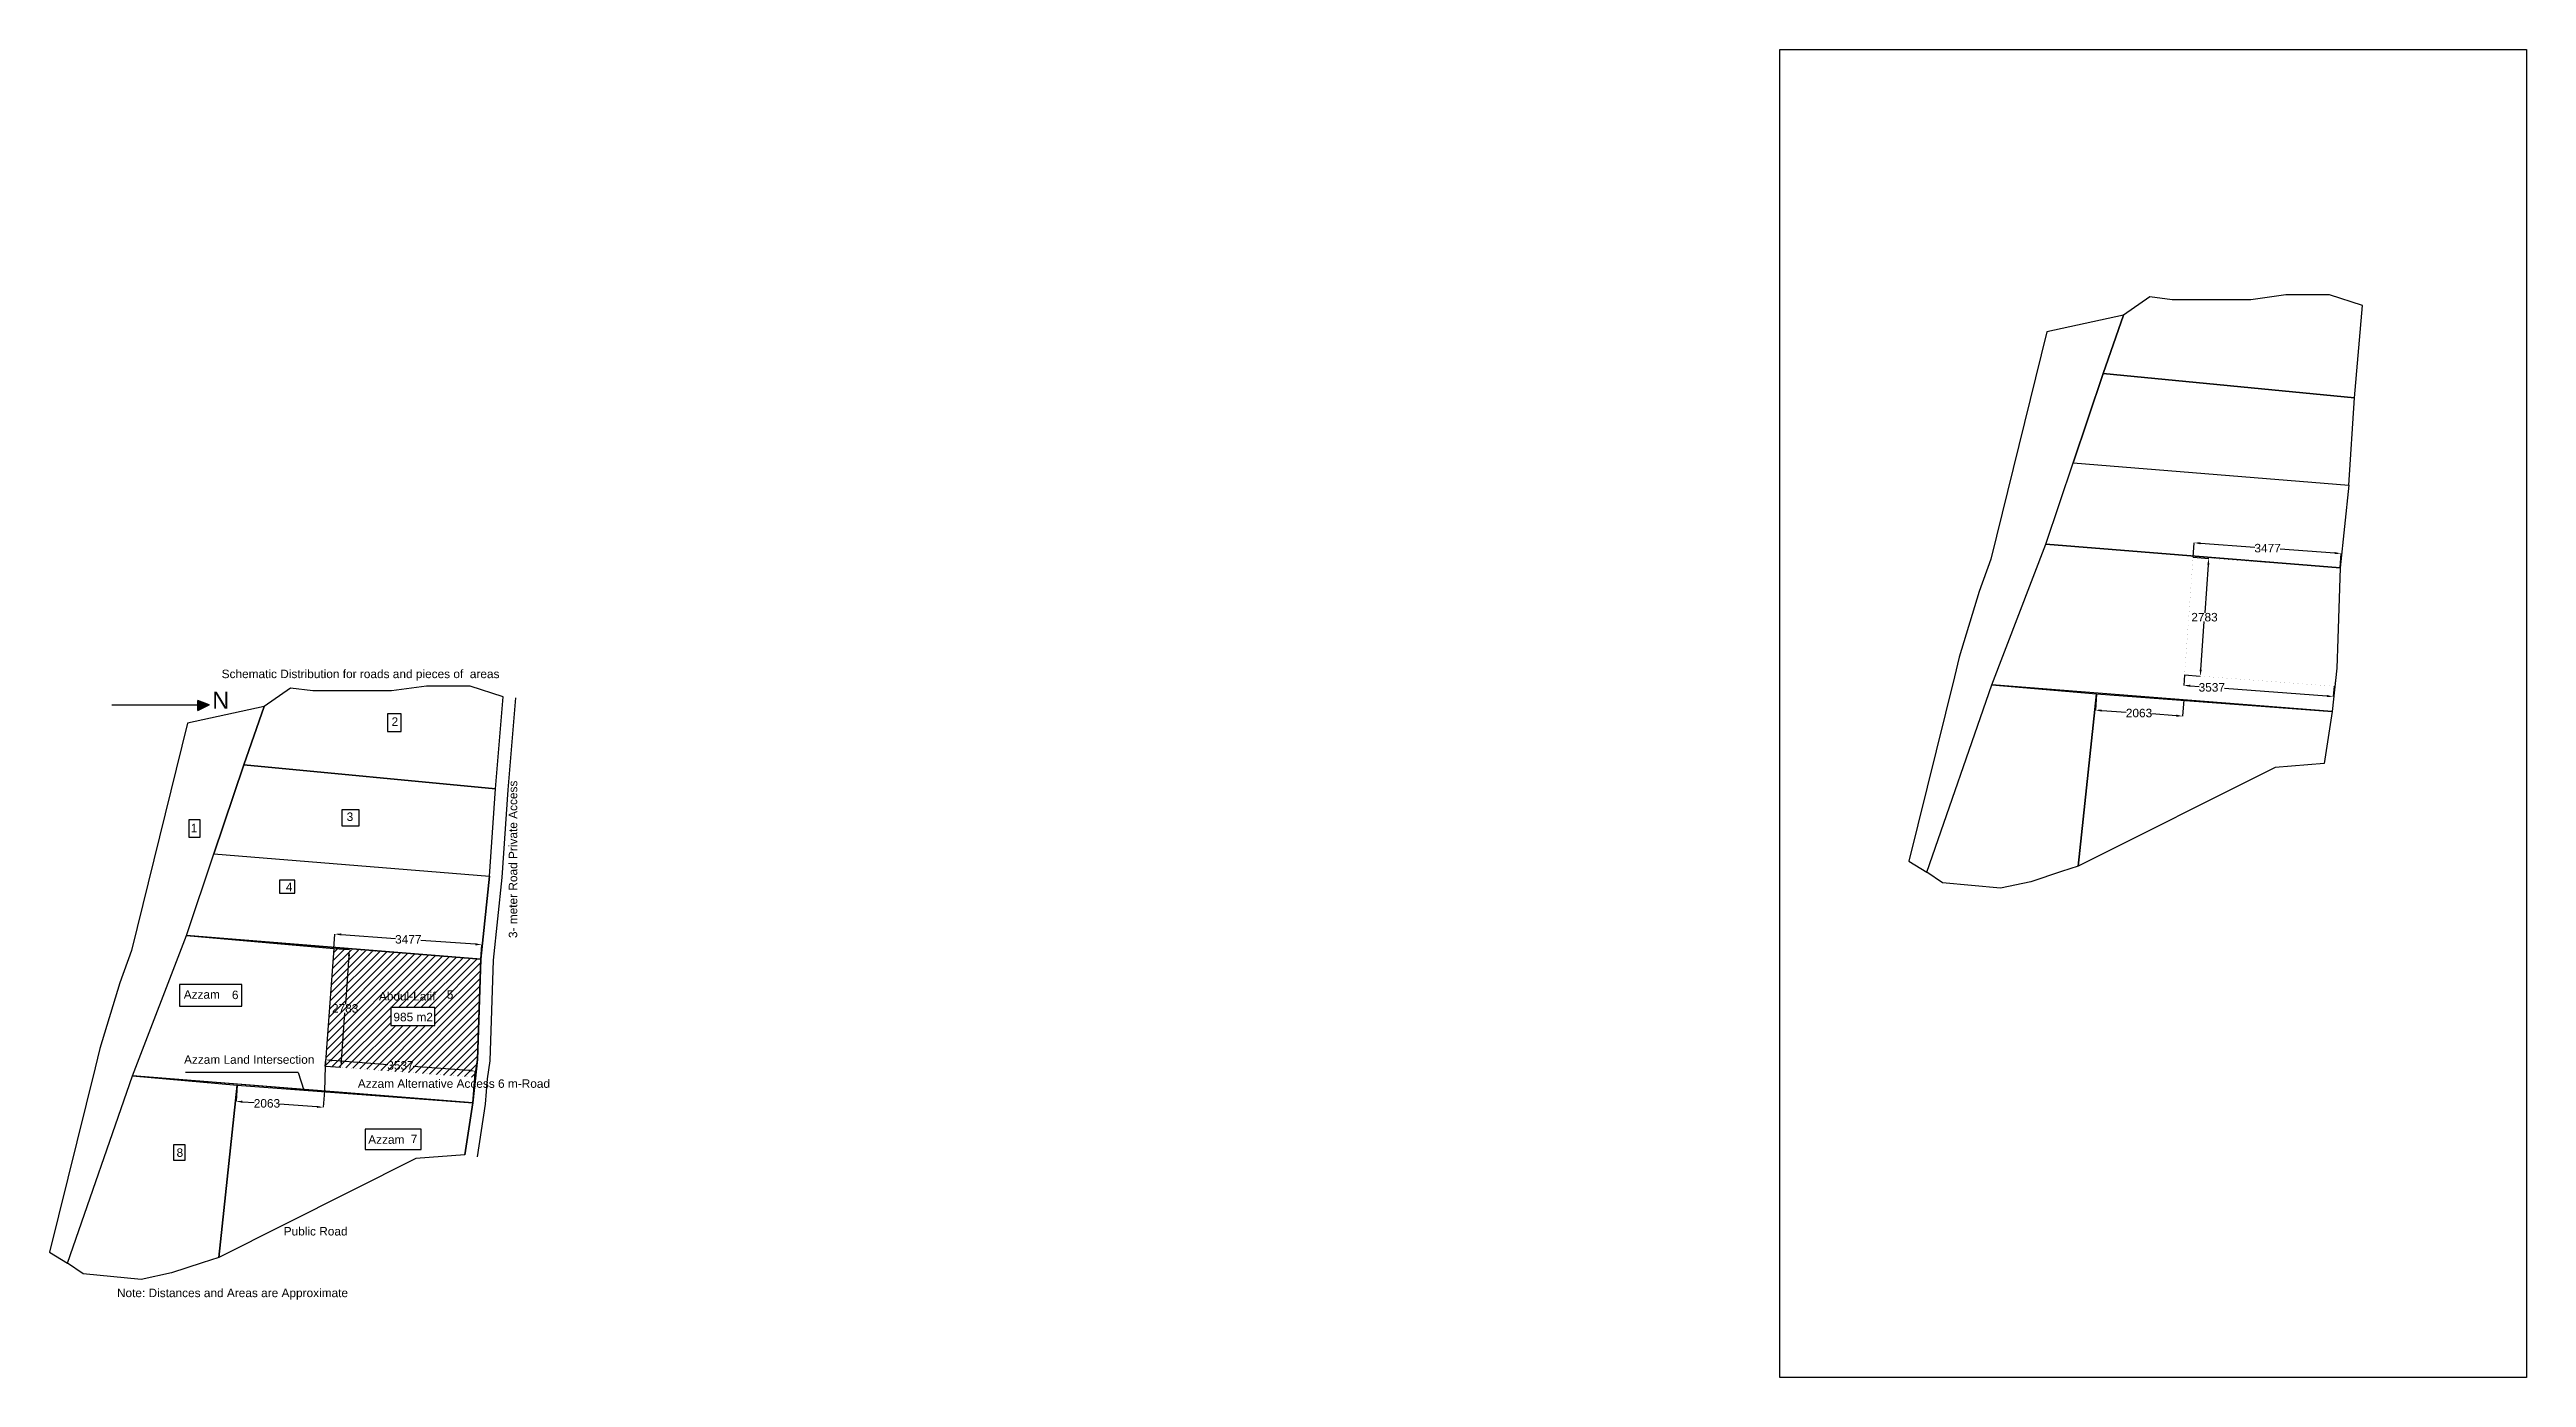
# Model space of a CAD drawing. Header units: inches. Extents: x 4588 to 63011, y 11878 to 43186.
import ezdxf

# ---------------------------------------------------------------- set-up
doc = ezdxf.new("R2010")
doc.units = ezdxf.units.IN
doc.header["$MEASUREMENT"] = 0
doc.styles.get("Standard").update_dxf_attribs({"font": 'arial.ttf', "height": 200})
doc.dimstyles.get("Standard").update_dxf_attribs({"dimtxt": 200, "dimasz": 150, "dimexe": 0.18, "dimexo": 0.0625, "dimgap": 0.09, "dimtad": 0, "dimtih": 1, "dimtoh": 1, "dimdec": 0, "dimzin": 0, "dimdsep": 46, "dimtxsty": 'Standard', "dimcen": 5, "dimadec": 0, "dimazin": 0, "dimtfac": 1, "dimtdec": 0, "dimtofl": 0, "dimtmove": 0, "dimatfit": 3, "dimfxl": 1, "dimtolj": 1, "dimtzin": 0, "dimarcsym": 0})
picture_1 = doc.add_image_def('image1.jpg', size_in_pixel=(900, 1600))

# ---------------------------------------------------------------- blocks, each defined once
blk = doc.blocks.new('*D5')
at = {"color": 0, "lineweight": -2}
for p, q in [((9013, 18771), (8987, 18389)), ((9137, 18379), (9415, 18359)), ((10896, 18257), (10016, 18318)), ((11072, 18629), (11045, 18247))]:
    blk.add_line(p, q, dxfattribs=at)
at = {"color": 0}
for points in [[(9139, 18403), (9135, 18354), (8987, 18389)], [(10898, 18282), (10894, 18233), (11045, 18247)]]:
    blk.add_solid(points, dxfattribs=at)
at = {"layer": 'Defpoints', "color": 0}
for p in [(9013, 18771), (11045, 18247), (11072, 18629)]:
    blk.add_point(p, dxfattribs=at)
at = {"color": 0, "insert": (9716, 18339), "char_height": 200, "attachment_point": 5}
blk.add_mtext('\\A1;2063', dxfattribs=at)
blk = doc.blocks.new('*D7')
at = {"color": 0, "lineweight": -2}
for p, q in [((11292, 21992), (11662, 21966)), ((11651, 21816), (11569, 20680)), ((11472, 19340), (11554, 20476)), ((11092, 19217), (11462, 19190))]:
    blk.add_line(p, q, dxfattribs=at)
at = {"color": 0}
for points in [[(11626, 21818), (11675, 21814), (11661, 21966)], [(11447, 19341), (11497, 19338), (11461, 19190)]]:
    blk.add_solid(points, dxfattribs=at)
at = {"layer": 'Defpoints', "color": 0}
for p in [(11292, 21992), (11092, 19217), (11461, 19190)]:
    blk.add_point(p, dxfattribs=at)
at = {"color": 0, "insert": (11561, 20578), "char_height": 200, "attachment_point": 5}
blk.add_mtext('\\A1;2783', dxfattribs=at)
blk = doc.blocks.new('*D8')
at = {"color": 0, "lineweight": -2}
for p, q in [((11292, 21992), (11316, 22333)), ((11466, 22322), (12751, 22228)), ((14634, 22091), (13349, 22184)), ((14759, 21739), (14784, 22080))]:
    blk.add_line(p, q, dxfattribs=at)
at = {"color": 0}
for points in [[(11468, 22347), (11464, 22297), (11316, 22333)], [(14636, 22115), (14632, 22066), (14784, 22080)]]:
    blk.add_solid(points, dxfattribs=at)
at = {"layer": 'Defpoints', "color": 0}
for p in [(11292, 21992), (14759, 21739), (14784, 22080)]:
    blk.add_point(p, dxfattribs=at)
at = {"color": 0, "insert": (13050, 22206), "char_height": 200, "attachment_point": 5}
blk.add_mtext('\\A1;3477', dxfattribs=at)
blk = doc.blocks.new('*D11')
at = {"color": 0, "lineweight": -2}
for p, q in [((52869, 27995), (52842, 27613)), ((52992, 27602), (53571, 27563)), ((54751, 27481), (54172, 27521)), ((54927, 27853), (54901, 27471))]:
    blk.add_line(p, q, dxfattribs=at)
at = {"color": 0}
for points in [[(52994, 27627), (52990, 27577), (52842, 27613)], [(54753, 27506), (54749, 27456), (54901, 27471)]]:
    blk.add_solid(points, dxfattribs=at)
at = {"layer": 'Defpoints', "color": 0}
for p in [(52869, 27995), (54901, 27471), (54927, 27853)]:
    blk.add_point(p, dxfattribs=at)
at = {"color": 0, "insert": (53872, 27542), "char_height": 200, "attachment_point": 5}
blk.add_mtext('\\A1;2063', dxfattribs=at)
blk = doc.blocks.new('*D12')
at = {"color": 0, "lineweight": -2}
for p, q in [((54947, 28441), (54929, 28196)), ((55078, 28185), (55291, 28169)), ((58306, 27943), (55888, 28124)), ((58474, 28176), (58455, 27931))]:
    blk.add_line(p, q, dxfattribs=at)
at = {"color": 0}
for points in [[(55080, 28210), (55076, 28160), (54929, 28196)], [(58308, 27967), (58304, 27918), (58455, 27931)]]:
    blk.add_solid(points, dxfattribs=at)
at = {"layer": 'Defpoints', "color": 0}
for p in [(54947, 28441), (58474, 28176), (58455, 27931)]:
    blk.add_point(p, dxfattribs=at)
at = {"color": 0, "insert": (55589, 28147), "char_height": 200, "attachment_point": 5}
blk.add_mtext('\\A1;3537', dxfattribs=at)
blk = doc.blocks.new('*D13')
at = {"color": 0, "lineweight": -2}
for p, q in [((55147, 31216), (55517, 31190)), ((55506, 31040), (55424, 29904)), ((55328, 28564), (55409, 29700)), ((54947, 28441), (55317, 28414))]:
    blk.add_line(p, q, dxfattribs=at)
at = {"color": 0}
for points in [[(55481, 31042), (55531, 31038), (55517, 31190)], [(55303, 28565), (55352, 28562), (55317, 28414)]]:
    blk.add_solid(points, dxfattribs=at)
at = {"layer": 'Defpoints', "color": 0}
for p in [(55147, 31216), (54947, 28441), (55317, 28414)]:
    blk.add_point(p, dxfattribs=at)
at = {"color": 0, "insert": (55417, 29802), "char_height": 200, "attachment_point": 5}
blk.add_mtext('\\A1;2783', dxfattribs=at)
blk = doc.blocks.new('*D14')
at = {"color": 0, "lineweight": -2}
for p, q in [((55147, 31216), (55172, 31557)), ((55321, 31546), (56607, 31452)), ((58489, 31314), (57204, 31408)), ((58614, 30963), (58639, 31304))]:
    blk.add_line(p, q, dxfattribs=at)
at = {"color": 0}
for points in [[(55323, 31571), (55320, 31521), (55172, 31557)], [(58491, 31339), (58488, 31290), (58639, 31304)]]:
    blk.add_solid(points, dxfattribs=at)
at = {"layer": 'Defpoints', "color": 0}
for p in [(55147, 31216), (58639, 31304), (58614, 30963)]:
    blk.add_point(p, dxfattribs=at)
at = {"color": 0, "insert": (56905, 31430), "char_height": 200, "attachment_point": 5}
blk.add_mtext('\\A1;3477', dxfattribs=at)
blk = doc.blocks.new('*D16')
at = {"color": 0, "lineweight": -2}
for p, q in [((11092, 19217), (11103, 19367)), ((11252, 19355), (12568, 19256)), ((14480, 19113), (13165, 19211)), ((14618, 18952), (14630, 19102))]:
    blk.add_line(p, q, dxfattribs=at)
at = {"color": 0}
for points in [[(11254, 19380), (11251, 19330), (11103, 19366)], [(14482, 19138), (14478, 19088), (14630, 19101)]]:
    blk.add_solid(points, dxfattribs=at)
at = {"layer": 'Defpoints', "color": 0}
for p in [(11092, 19217), (14618, 18952), (14630, 19101)]:
    blk.add_point(p, dxfattribs=at)
at = {"color": 0, "insert": (12866, 19234), "char_height": 200, "attachment_point": 5}
blk.add_mtext('\\A1;3537', dxfattribs=at)

msp = doc.modelspace()

# ---------------------------------------------------------------- hatches: boundary and pattern name
msp.add_hatch(color=256).paths.add_polyline_path([(8083.3, 27603.3), (8083.3, 27840.4), (8349.7, 27733.3)])
h = msp.add_hatch()
h.set_pattern_fill('ANSI31', color=256, scale=1000, style=0)
h.paths.add_polyline_path([(12637.4, 20177.2), (13675.8, 20177.2), (13675.8, 20597.1), (12637.4, 20597.1)], flags=16)
h.paths.add_polyline_path([(11091.6, 19216.7), (11291.5, 21992.4), (14758.8, 21739.3), (14703.4, 20067), (14685.2, 19373.8), (14618.4, 18951.9)])

# ---------------------------------------------------------------- linework, layer by layer
for p, q in [((6057.6, 27733.3), (8349.7, 27733.3)), ((8349.7, 27733.3), (8083.3, 27840.4)), ((8083.3, 27840.4), (8083.3, 27603.3)), ((8083.3, 27603.3), (8349.7, 27733.3)), ((52868.8, 27995), (58428.8, 27577.5)), ((10449.3, 19064.3), (7794.4, 19064.3)), ((9013.5, 18771.1), (14573.4, 18353.6))]:
    msp.add_line(p, q)
for points in [[(58958.7, 34976.6), (59141.9, 37149.6), (58363.4, 37401.2), (57333.1, 37401.2), (56508.9, 37286.8), (54654.4, 37286.8), (54127.8, 37355.5), (53509.6, 36920.9), (53028.8, 35548.5)], [(53509.6, 36920.9), (51700.9, 36532), (50375.3, 31171.1), (50104.9, 30408.3), (49630.2, 28861.4), (49517.2, 28398.4), (48443.5, 24053.6), (48866.6, 23794.2), (50399.1, 28210.1), (51670.9, 31525.4), (52319.1, 33444.1), (53028.8, 35548.5)], [(58821.3, 32918), (58958.7, 34976.6), (53028.8, 35548.5), (52319.1, 33444.1)], [(51670.9, 31525.4), (52319.1, 33444.1), (58821.3, 32918), (58614.2, 30963.3)], [(50399.1, 28210.1), (51670.9, 31525.4), (58614.2, 30963.3), (58558.7, 29290.9), (58540.6, 28597.7), (58428.8, 27577.5)], [(15103.4, 25752.7), (15286.5, 27925.7), (14508.1, 28177.3), (13477.8, 28177.3), (12653.6, 28062.9), (10799.1, 28062.9), (10272.5, 28131.6), (9654.3, 27697), (9173.5, 26324.6)], [(52438.2, 23933.4), (52045.6, 23806.9), (51323.7, 23566.5), (50601.8, 23414.6), (49233.9, 23541.2), (48866.6, 23794.2), (50399.1, 28210.1), (52868.8, 27995)], [(9654.3, 27697), (7845.6, 27308.1), (6520, 21947.2), (6249.5, 21184.4), (5774.8, 19637.5), (5661.8, 19174.5), (4588.1, 14829.7), (5011.3, 14570.3), (6543.8, 18986.2), (7815.6, 22301.5), (8463.8, 24220.2), (9173.5, 26324.6)], [(8083.3, 27603.3), (8083.3, 27840.4), (8349.7, 27733.3), (8083.3, 27603.3)], [(12561.2, 27106), (12880.2, 27106), (12880.2, 27521.6), (12561.2, 27521.6)], [(52438.2, 23933.4), (52868.8, 27995), (58428.8, 27577.5), (58238.8, 26350.1), (57086.3, 26261.6)], [(14966, 23694.1), (15103.4, 25752.7), (9173.5, 26324.6), (8463.8, 24220.2)], [(11482.1, 24883.2), (11887.9, 24883.2), (11887.9, 25257.5), (11482.1, 25257.5)], [(7876.6, 24618.1), (8142, 24618.1), (8142, 25023.6), (7876.6, 25023.6)], [(7815.6, 22301.5), (8463.8, 24220.2), (14966, 23694.1), (14758.8, 21739.3)], [(10014.9, 23292.7), (10373.9, 23292.7), (10373.9, 23604.6), (10014.9, 23604.6)], [(6543.8, 18986.2), (7815.6, 22301.5), (14758.8, 21739.3), (14703.4, 20067), (14685.2, 19373.8), (14573.4, 18353.6)], [(6543.8, 18986.2), (7815.6, 22301.5), (11291.5, 21992.4), (11091.6, 19216.7), (11071.8, 18629.4)], [(7655.7, 20634.2), (9126.7, 20634.2), (9126.7, 21140.5), (7655.7, 21140.5)], [(12637.4, 20177.2), (13675.8, 20177.2), (13675.8, 20597.1), (12637.4, 20597.1)], [(8582.9, 14709.5), (8190.2, 14583), (7468.3, 14342.6), (6746.4, 14190.7), (5378.6, 14317.2), (5011.3, 14570.3), (6543.8, 18986.2), (9013.5, 18771.1)], [(8582.9, 14709.5), (9013.5, 18771.1), (14573.4, 18353.6), (14383.4, 17126.2), (13230.9, 17037.6)], [(12031.7, 17250.3), (13354.4, 17250.3), (13354.4, 17732), (12031.7, 17732)], [(7515.4, 17003.8), (7786.5, 17003.8), (7786.5, 17360.8), (7515.4, 17360.8)]]:
    msp.add_lwpolyline(points, close=True)
at = {"color": 1, "const_width": 1}
for points in [[(54946.9, 28440.6), (55146.8, 31216.3), (58614.2, 30963.3), (58558.7, 29290.9), (58540.6, 28597.7), (58473.7, 28175.8)], [(11091.6, 19216.7), (11291.5, 21992.4), (14758.8, 21739.3), (14703.4, 20067), (14685.2, 19373.8), (14618.4, 18951.9)]]:
    msp.add_lwpolyline(points, close=True, dxfattribs=at)
for points in [[(14383.4, 17126.2), (14573.4, 18353.6), (14618.4, 18951.8), (14685.2, 19373.8), (14758.8, 21739.3), (14966, 23694.1), (15103.4, 25752.7), (15286.5, 27925.7)], [(14679.9, 17080.3), (14871.7, 18319.3), (14916.6, 18917), (14984.5, 19345.6), (15058.4, 21718.8), (15264.9, 23668.3), (15402.5, 25730.1), (15585.5, 27900.5)], [(10449.3, 19064.3), (10585.8, 18653)]]:
    msp.add_lwpolyline(points)

# ---------------------------------------------------------------- texts
for s, height, p in [('N', 400, (8425.7, 27645.1)), ('Schematic Distribution for roads and pieces of  areas', 200, (8647.7, 28366.2)), ('2', 200, (12656.6, 27241.3)), ('3', 200, (11595.9, 24998.3)), ('1', 200, (7918.9, 24733.4)), ('4', 200, (10162, 23341.3)), ('Azzam', 200, (7753.5, 20807.2)), ('6', 200, (8889.2, 20798.2)), ('Abdul-Latif', 200, (12357.5, 20766.4)), ('985 m2', 200, (12699.2, 20276)), ('5', 200, (13958, 20807.2)), ('Azzam Land Intersection', 200, (7760.7, 19273.3)), ('Azzam Alternative Access 6 m-Road', 200, (11859.6, 18706.8)), ('Azzam', 200, (12104.5, 17386.3)), ('7', 200, (13109.8, 17402)), ('8', 200, (7584.6, 17078.8)), ('Public Road ', 200, (10111.4, 15225.1)), ('Note: Distances and Areas are Approximate', 200, (6178.3, 13771.2))]:
    msp.add_text(s, height=height).set_placement(p)
msp.add_text('3- meter Road Private Access', height=200, rotation=90).set_placement((15619.5, 22238.1))

# ---------------------------------------------------------------- dimensions: what is measured, and where the dimension line sits
for p1, p2, distance, picture, middle in [((55146.9, 31216.3), (58614.2, 30963.3), 341.2, '*D14', (56905.4, 31430.1)), ((55146.8, 31216.3), (54946.9, 28440.6), 370.8, '*D13', (55416.7, 29801.8)), ((52868.8, 27995), (54927.1, 27853.4), -383.2, '*D11', (53871.7, 27541.9)), ((11291.5637, 21992.402), (14758.8492, 21739.3369), 341.1793, '*D8', (13050.0419, 22206.1436)), ((11291.5, 21992.4), (11091.6, 19216.7), 370.8, '*D7', (11561.4, 20577.9)), ((11091.6, 19216.7), (14618.4, 18951.8), 150.1, '*D16', (12866.2, 19233.9))]:
    dim = msp.add_aligned_dim(p1=p1, p2=p2, distance=distance, dimstyle='Standard')
    dim.commit()
    dim.dimension.update_dxf_attribs({"geometry": picture, "text_midpoint": middle})
for base, p1, p2, angle, picture, middle in [((58455.3, 27931.3), (54946.9, 28440.6), (58473.7, 28175.8), 355.705189, '*D12', (55589.2, 28146.6)), ((11045.5, 18247.1), (9013.5, 18771.1), (11071.8, 18629.4), 356.063006, '*D5', (9715.9, 18338.7))]:
    dim = msp.add_linear_dim(base=base, p1=p1, p2=p2, angle=angle, dimstyle='Standard')
    dim.commit()
    dim.dimension.update_dxf_attribs({"geometry": picture, "text_midpoint": middle, "dimtype": 161})

# ---------------------------------------------------------------- pictures from other files: only their frames are drawn
image = msp.add_image(picture_1, insert=(45399.8, 11878.1), size_in_units=(17611, 31308.4))
image.dxf.flags = 7

doc.saveas('drawing.dxf')
